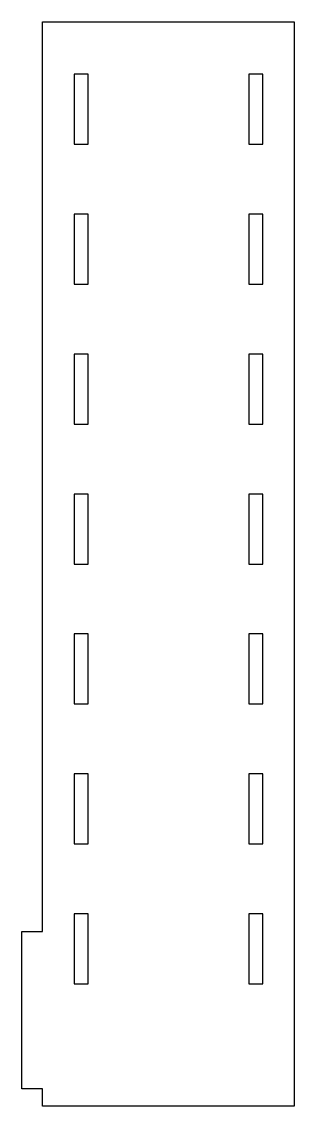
# Model space of a CAD drawing. Header units: millimetres. Extents: x 0 to 78, y 0 to 310.
import ezdxf

# ---------------------------------------------------------------- set-up
doc = ezdxf.new("R2010")
doc.units = ezdxf.units.MM

msp = doc.modelspace()

# ---------------------------------------------------------------- linework, layer by layer
for p, q in [((6, 50), (6, 310)), ((6, 310), (78, 310)), ((78, 310), (78, 0)), ((19, 295), (15, 295)), ((15, 295), (15, 275)), ((19, 275), (19, 295)), ((69, 295), (65, 295)), ((65, 295), (65, 275)), ((69, 275), (69, 295)), ((15, 275), (19, 275)), ((65, 275), (69, 275)), ((19, 255), (15, 255)), ((15, 255), (15, 235)), ((19, 235), (19, 255)), ((69, 255), (65, 255)), ((65, 255), (65, 235)), ((69, 235), (69, 255)), ((15, 235), (19, 235)), ((65, 235), (69, 235)), ((19, 215), (15, 215)), ((15, 215), (15, 195)), ((19, 195), (19, 215)), ((69, 215), (65, 215)), ((65, 215), (65, 195)), ((69, 195), (69, 215)), ((15, 195), (19, 195)), ((65, 195), (69, 195)), ((19, 175), (15, 175)), ((15, 175), (15, 155)), ((19, 155), (19, 175)), ((69, 175), (65, 175)), ((65, 175), (65, 155)), ((69, 155), (69, 175)), ((15, 155), (19, 155)), ((65, 155), (69, 155)), ((19, 135), (15, 135)), ((15, 135), (15, 115)), ((19, 115), (19, 135)), ((69, 135), (65, 135)), ((65, 135), (65, 115)), ((69, 115), (69, 135)), ((15, 115), (19, 115)), ((65, 115), (69, 115)), ((19, 95), (15, 95)), ((15, 95), (15, 75)), ((19, 75), (19, 95)), ((69, 95), (65, 95)), ((65, 95), (65, 75)), ((69, 75), (69, 95)), ((15, 75), (19, 75)), ((65, 75), (69, 75)), ((19, 55), (15, 55)), ((15, 55), (15, 35)), ((19, 35), (19, 55)), ((69, 55), (65, 55)), ((65, 55), (65, 35)), ((69, 35), (69, 55)), ((0, 50), (6, 50)), ((0, 5), (0, 50)), ((15, 35), (19, 35)), ((65, 35), (69, 35)), ((6, 5), (0, 5)), ((6, 0), (6, 5)), ((78, 0), (6, 0))]:
    msp.add_line(p, q)

doc.saveas('drawing.dxf')
